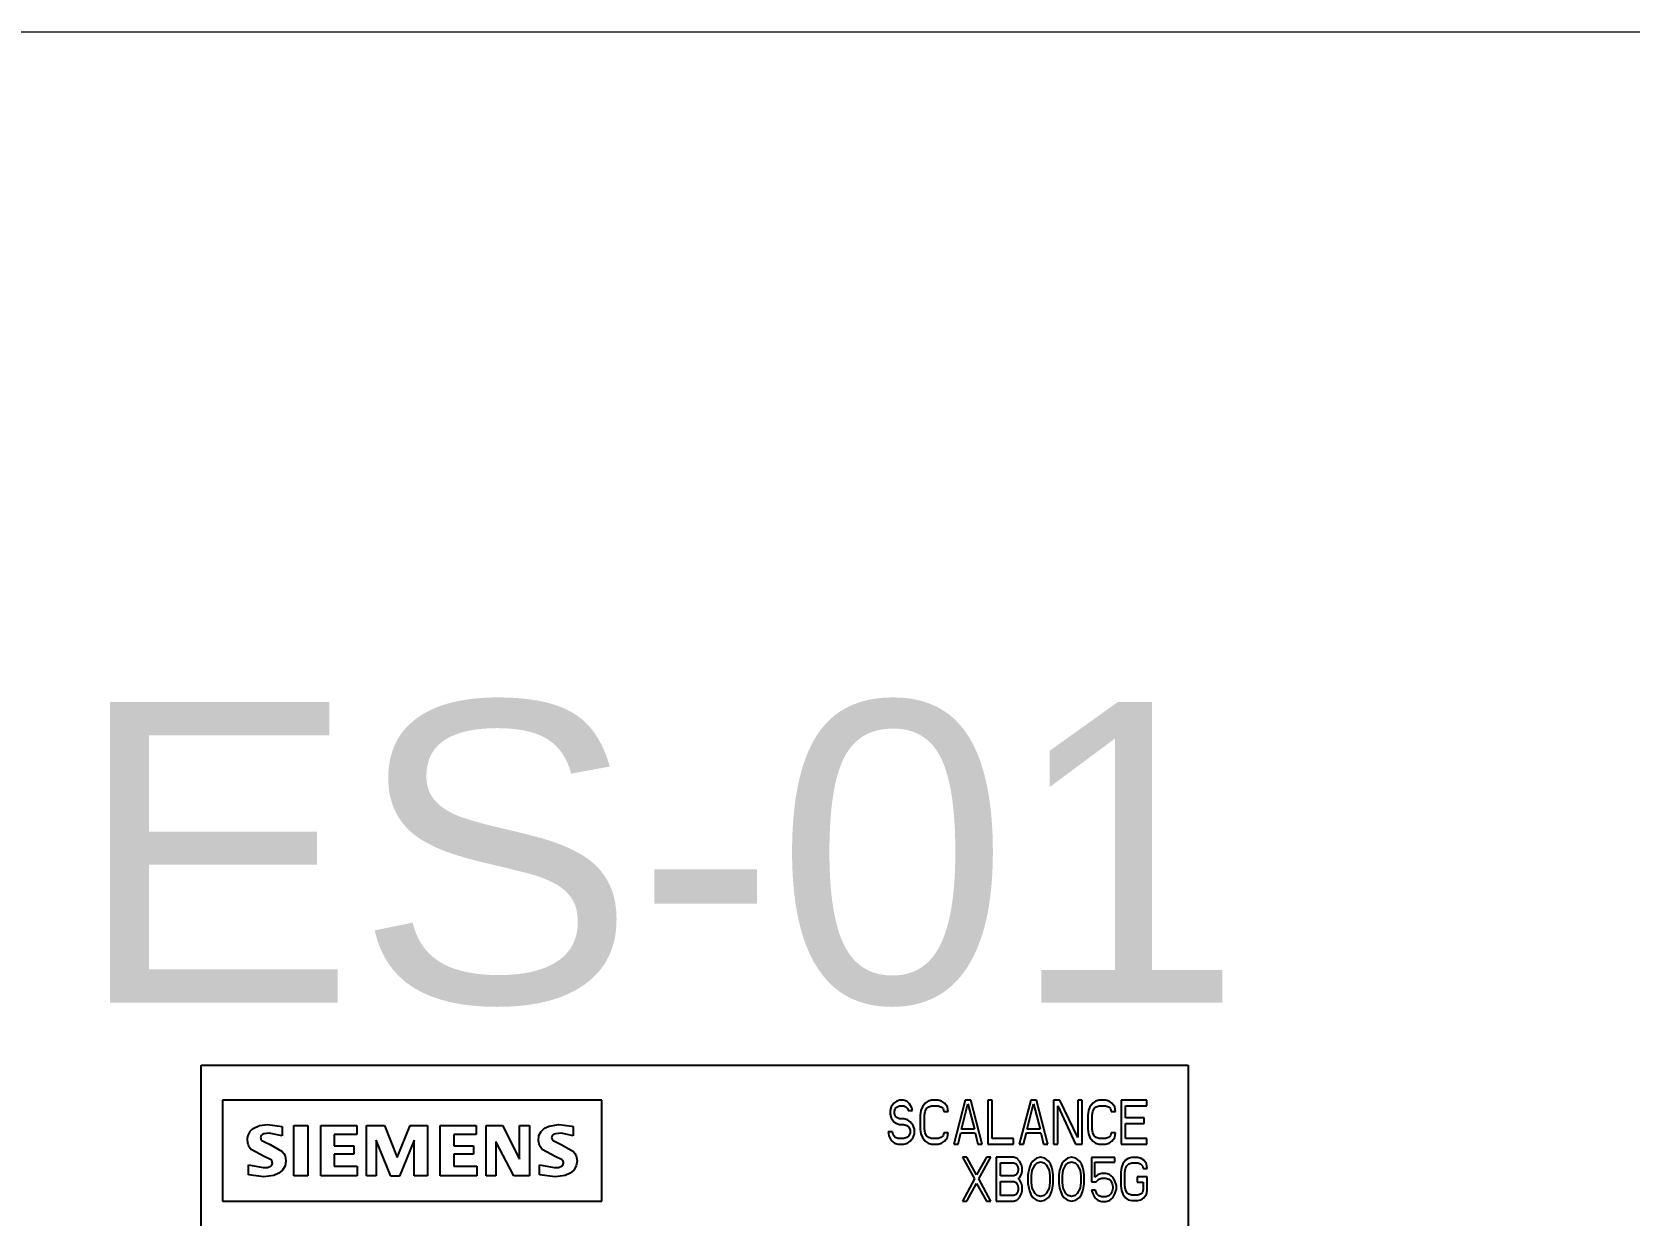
# Model space of a CAD drawing. Extents: x 867151 to 1787449, y -2071112 to -1028603.
# Drawn here: x 871263.8 to 871336.7, y -1032614.3 to -1032560.3 of the extents above; entities that cross this region are included whole.
import ezdxf

# ---------------------------------------------------------------- set-up
doc = ezdxf.new("R2010")
doc.units = 0
doc.header["$LTSCALE"] = 4
doc.header["$MEASUREMENT"] = 0
doc.layers.get('0').update_dxf_attribs({"linetype": 'CONTINUOUS'})
doc.layers.add('10000_FRONT', color=7, linetype='CONTINUOUS')
doc.layers.add('TXT', color=3, linetype='CONTINUOUS', lineweight=25)
doc.styles.add('ARIAL', font='arial.ttf')

# ---------------------------------------------------------------- blocks, each defined once
blk = doc.blocks.new('A$C17C50FA4')
at = {"layer": '10000_FRONT'}
for p, q in [((0, 100), (45, 100)), ((0, 0), (0, 100)), ((45, 100), (45, 0)), ((0.97, 98.393), (0.97, 93.793)), ((18.27, 98.393), (0.97, 98.393)), ((18.27, 93.793), (18.27, 98.393)), ((31.71, 98.351), (31.58, 98.266)), ((31.84, 98.393), (31.71, 98.351)), ((32.003, 98.393), (31.84, 98.393)), ((32.165, 98.351), (32.003, 98.393)), ((32.295, 98.223), (32.165, 98.351)), ((33.14, 98.351), (33.01, 98.266)), ((33.303, 98.393), (33.14, 98.351)), ((33.595, 98.393), (33.303, 98.393)), ((33.758, 98.351), (33.595, 98.393)), ((33.888, 98.266), (33.758, 98.351)), ((34.83, 98.393), (34.31, 96.393)), ((35.09, 98.393), (34.83, 98.393)), ((35.61, 96.393), (35.09, 98.393)), ((35.87, 98.393), (35.87, 96.393)), ((36.065, 98.393), (35.87, 98.393)), ((36.065, 96.649), (36.065, 98.393)), ((37.82, 98.393), (37.3, 96.393)), ((38.08, 98.393), (37.82, 98.393)), ((38.6, 96.393), (38.08, 98.393)), ((39.153, 98.393), (38.86, 98.393)), ((38.86, 98.393), (38.86, 96.393)), ((39.965, 96.691), (39.153, 98.393)), ((40.16, 98.393), (39.965, 98.393)), ((39.965, 98.393), (39.965, 96.691)), ((40.16, 96.393), (40.16, 98.393)), ((40.778, 98.351), (40.648, 98.266)), ((40.94, 98.393), (40.778, 98.351)), ((41.233, 98.393), (40.94, 98.393)), ((41.395, 98.351), (41.233, 98.393)), ((41.525, 98.266), (41.395, 98.351)), ((43.118, 98.393), (41.948, 98.393)), ((41.948, 98.393), (41.948, 96.393)), ((43.118, 98.138), (43.118, 98.393)), ((31.45, 98.096), (31.418, 97.925)), ((31.418, 97.925), (31.418, 97.755)), ((31.418, 97.755), (31.45, 97.585)), ((31.58, 98.266), (31.45, 98.096)), ((31.45, 97.585), (31.58, 97.415)), ((31.613, 97.883), (31.645, 98.01)), ((31.613, 97.798), (31.613, 97.883)), ((31.645, 97.67), (31.613, 97.798)), ((31.645, 98.01), (31.743, 98.096)), ((31.743, 97.585), (31.645, 97.67)), ((31.743, 98.096), (31.84, 98.138)), ((31.84, 97.542), (31.743, 97.585)), ((31.84, 98.138), (32.035, 98.138)), ((32.035, 98.138), (32.133, 98.096)), ((32.133, 98.096), (32.198, 98.01)), ((32.198, 98.01), (32.23, 97.925)), ((32.23, 97.925), (32.425, 97.925)), ((32.393, 98.053), (32.295, 98.223)), ((32.425, 97.925), (32.393, 98.053)), ((32.815, 97.925), (32.783, 97.713)), ((32.783, 97.713), (32.783, 97.074)), ((32.88, 98.096), (32.815, 97.925)), ((33.01, 98.266), (32.88, 98.096)), ((32.978, 97.713), (33.01, 97.883)), ((32.978, 97.074), (32.978, 97.713)), ((33.01, 97.883), (33.075, 98.01)), ((33.075, 98.01), (33.173, 98.096)), ((33.173, 98.096), (33.303, 98.138)), ((33.303, 98.138), (33.595, 98.138)), ((33.595, 98.138), (33.725, 98.096)), ((33.725, 98.096), (33.823, 98.01)), ((33.823, 98.01), (33.855, 97.883)), ((33.855, 97.883), (34.05, 97.883)), ((34.018, 98.096), (33.888, 98.266)), ((34.05, 97.883), (34.018, 98.096)), ((34.668, 97.074), (34.96, 98.223)), ((34.96, 98.223), (35.253, 97.074)), ((37.658, 97.074), (37.95, 98.223)), ((37.95, 98.223), (38.243, 97.074)), ((39.055, 96.393), (39.055, 98.138)), ((39.055, 98.138), (39.868, 96.393)), ((40.453, 97.925), (40.42, 97.713)), ((40.42, 97.713), (40.42, 97.074)), ((40.518, 98.096), (40.453, 97.925)), ((40.648, 98.266), (40.518, 98.096)), ((40.615, 97.713), (40.648, 97.883)), ((40.615, 97.074), (40.615, 97.713)), ((40.648, 97.883), (40.713, 98.01)), ((40.713, 98.01), (40.81, 98.096)), ((40.81, 98.096), (40.94, 98.138)), ((40.94, 98.138), (41.233, 98.138)), ((41.233, 98.138), (41.363, 98.096)), ((41.363, 98.096), (41.46, 98.01)), ((41.46, 98.01), (41.493, 97.883)), ((41.493, 97.883), (41.688, 97.883)), ((41.655, 98.096), (41.525, 98.266)), ((41.688, 97.883), (41.655, 98.096)), ((42.143, 98.138), (43.118, 98.138)), ((42.143, 97.585), (42.143, 98.138)), ((42.988, 97.585), (42.143, 97.585)), ((42.988, 97.33), (42.988, 97.585)), ((3.031, 97.286), (3.686, 97.197)), ((3.686, 96.763), (3.094, 96.89)), ((3.686, 97.197), (3.686, 96.763)), ((4.226, 94.952), (4.226, 97.241)), ((4.226, 97.241), (4.865, 97.241)), ((4.865, 97.241), (4.865, 94.952)), ((5.452, 97.241), (7.091, 97.241)), ((5.452, 94.952), (5.452, 97.241)), ((7.091, 97.241), (7.091, 96.827)), ((7.535, 97.241), (8.364, 97.241)), ((7.535, 94.952), (7.535, 97.241)), ((8.364, 97.241), (8.94, 95.779)), ((8.94, 95.779), (9.53, 97.241)), ((9.53, 97.241), (10.318, 97.241)), ((10.318, 97.241), (10.318, 94.952)), ((10.904, 97.241), (12.544, 97.241)), ((10.904, 94.952), (10.904, 97.241)), ((12.544, 97.241), (12.544, 96.827)), ((12.991, 97.241), (13.732, 97.241)), ((12.991, 94.952), (12.991, 97.241)), ((13.732, 97.241), (14.518, 95.709)), ((14.518, 97.241), (14.968, 97.241)), ((14.518, 95.709), (14.518, 97.241)), ((14.968, 97.241), (14.968, 94.952)), ((16.301, 97.281), (16.899, 97.207)), ((16.899, 97.207), (16.956, 97.197)), ((16.956, 97.197), (16.956, 96.763)), ((31.32, 96.947), (31.353, 96.776)), ((31.515, 96.947), (31.32, 96.947)), ((31.548, 96.819), (31.515, 96.947)), ((31.58, 97.415), (31.71, 97.33)), ((31.71, 97.33), (31.84, 97.287)), ((32.035, 97.542), (31.84, 97.542)), ((31.84, 97.287), (32.035, 97.287)), ((32.198, 97.5), (32.035, 97.542)), ((32.035, 97.287), (32.165, 97.244)), ((32.165, 97.244), (32.263, 97.159)), ((32.328, 97.415), (32.198, 97.5)), ((32.263, 97.159), (32.328, 97.032)), ((32.328, 96.904), (32.263, 96.776)), ((32.458, 97.244), (32.328, 97.415)), ((32.328, 97.032), (32.328, 96.904)), ((32.523, 97.074), (32.458, 97.244)), ((32.458, 96.691), (32.523, 96.861)), ((32.523, 96.861), (32.523, 97.074)), ((32.783, 97.074), (32.815, 96.861)), ((32.815, 96.861), (32.88, 96.691)), ((33.01, 96.904), (32.978, 97.074)), ((33.075, 96.776), (33.01, 96.904)), ((33.855, 96.904), (33.823, 96.776)), ((34.05, 96.904), (33.855, 96.904)), ((34.018, 96.691), (34.05, 96.904)), ((34.505, 96.393), (34.635, 96.904)), ((34.635, 96.904), (35.285, 96.904)), ((35.253, 97.074), (34.668, 97.074)), ((35.285, 96.904), (35.415, 96.393)), ((37.495, 96.393), (37.625, 96.904)), ((37.625, 96.904), (38.275, 96.904)), ((38.243, 97.074), (37.658, 97.074)), ((38.275, 96.904), (38.405, 96.393)), ((40.42, 97.074), (40.453, 96.861)), ((40.453, 96.861), (40.518, 96.691)), ((40.648, 96.904), (40.615, 97.074)), ((40.713, 96.776), (40.648, 96.904)), ((41.493, 96.904), (41.46, 96.776)), ((41.688, 96.904), (41.493, 96.904)), ((41.655, 96.691), (41.688, 96.904)), ((42.143, 97.33), (42.988, 97.33)), ((42.143, 96.649), (42.143, 97.33)), ((2.873, 95.834), (2.283, 96.151)), ((3.142, 96.377), (3.7, 96.054)), ((6.068, 96.827), (6.068, 96.31)), ((7.091, 96.827), (6.068, 96.827)), ((6.068, 96.31), (6.959, 96.31)), ((6.959, 96.31), (6.959, 95.933)), ((8.644, 94.929), (7.986, 96.573)), ((7.986, 96.573), (7.986, 94.952)), ((9.712, 96.573), (9.04, 94.929)), ((9.712, 94.952), (9.712, 96.573)), ((11.52, 96.827), (11.52, 96.31)), ((12.544, 96.827), (11.52, 96.827)), ((11.52, 96.31), (12.411, 96.31)), ((12.411, 96.31), (12.411, 95.933)), ((13.441, 96.505), (13.441, 94.952)), ((14.248, 94.952), (13.441, 96.505)), ((16.143, 95.834), (15.554, 96.151)), ((16.414, 96.377), (16.97, 96.054)), ((31.353, 96.776), (31.45, 96.564)), ((31.45, 96.564), (31.613, 96.436)), ((31.645, 96.691), (31.548, 96.819)), ((31.613, 96.436), (31.775, 96.393)), ((31.775, 96.649), (31.645, 96.691)), ((32.035, 96.649), (31.775, 96.649)), ((31.775, 96.393), (32.035, 96.393)), ((32.165, 96.691), (32.035, 96.649)), ((32.035, 96.393), (32.198, 96.436)), ((32.263, 96.776), (32.165, 96.691)), ((32.198, 96.436), (32.328, 96.521)), ((32.328, 96.521), (32.458, 96.691)), ((32.88, 96.691), (33.01, 96.521)), ((33.01, 96.521), (33.14, 96.436)), ((33.173, 96.691), (33.075, 96.776)), ((33.14, 96.436), (33.303, 96.393)), ((33.303, 96.649), (33.173, 96.691)), ((33.595, 96.649), (33.303, 96.649)), ((33.303, 96.393), (33.595, 96.393)), ((33.725, 96.691), (33.595, 96.649)), ((33.595, 96.393), (33.758, 96.436)), ((33.823, 96.776), (33.725, 96.691)), ((33.758, 96.436), (33.888, 96.521)), ((33.888, 96.521), (34.018, 96.691)), ((34.31, 96.393), (34.505, 96.393)), ((35.415, 96.393), (35.61, 96.393)), ((35.87, 96.393), (37.04, 96.393)), ((37.04, 96.649), (36.065, 96.649)), ((37.04, 96.393), (37.04, 96.649)), ((37.3, 96.393), (37.495, 96.393)), ((38.405, 96.393), (38.6, 96.393)), ((38.86, 96.393), (39.055, 96.393)), ((39.868, 96.393), (40.16, 96.393)), ((40.518, 96.691), (40.648, 96.521)), ((40.648, 96.521), (40.778, 96.436)), ((40.81, 96.691), (40.713, 96.776)), ((40.778, 96.436), (40.94, 96.393)), ((40.94, 96.649), (40.81, 96.691)), ((41.233, 96.649), (40.94, 96.649)), ((40.94, 96.393), (41.233, 96.393)), ((41.363, 96.691), (41.233, 96.649)), ((41.233, 96.393), (41.395, 96.436)), ((41.46, 96.776), (41.363, 96.691)), ((41.395, 96.436), (41.525, 96.521)), ((41.525, 96.521), (41.655, 96.691)), ((41.948, 96.393), (43.118, 96.393)), ((43.118, 96.649), (42.143, 96.649)), ((43.118, 96.393), (43.118, 96.649)), ((2.152, 94.989), (2.152, 95.441)), ((3.186, 95.672), (2.873, 95.834)), ((6.068, 95.933), (6.068, 95.389)), ((6.959, 95.933), (6.068, 95.933)), ((6.068, 95.389), (7.118, 95.389)), ((7.118, 95.389), (7.118, 94.952)), ((11.52, 95.933), (11.52, 95.389)), ((12.411, 95.933), (11.52, 95.933)), ((11.52, 95.389), (12.57, 95.389)), ((12.57, 95.389), (12.57, 94.952)), ((15.422, 94.989), (15.422, 95.441)), ((16.456, 95.674), (16.143, 95.834)), ((34.903, 95.793), (34.71, 95.793)), ((34.71, 95.793), (35.256, 94.815)), ((35.352, 94.985), (34.903, 95.793)), ((35.801, 95.793), (35.352, 94.985)), ((35.448, 94.815), (35.994, 95.793)), ((35.994, 95.793), (35.801, 95.793)), ((37.02, 95.793), (36.25, 95.793)), ((36.25, 95.793), (36.25, 93.793)), ((36.443, 94.942), (36.443, 95.538)), ((36.443, 95.538), (37.052, 95.538)), ((37.181, 95.751), (37.02, 95.793)), ((37.052, 95.538), (37.149, 95.496)), ((37.149, 95.496), (37.213, 95.41)), ((37.309, 95.623), (37.181, 95.751)), ((37.213, 95.41), (37.245, 95.283)), ((37.405, 95.453), (37.309, 95.623)), ((37.437, 95.325), (37.405, 95.453)), ((37.822, 95.496), (37.758, 95.325)), ((37.919, 95.623), (37.822, 95.496)), ((37.887, 95.198), (38.015, 95.453)), ((38.079, 95.751), (37.919, 95.623)), ((38.015, 95.453), (38.111, 95.538)), ((38.272, 95.793), (38.079, 95.751)), ((38.111, 95.538), (38.272, 95.581)), ((38.464, 95.751), (38.272, 95.793)), ((38.272, 95.581), (38.432, 95.538)), ((38.432, 95.538), (38.528, 95.453)), ((38.625, 95.623), (38.464, 95.751)), ((38.528, 95.453), (38.657, 95.198)), ((38.721, 95.496), (38.625, 95.623)), ((38.785, 95.325), (38.721, 95.496)), ((39.234, 95.496), (39.17, 95.325)), ((39.33, 95.623), (39.234, 95.496)), ((39.298, 95.198), (39.427, 95.453)), ((39.491, 95.751), (39.33, 95.623)), ((39.427, 95.453), (39.523, 95.538)), ((39.683, 95.793), (39.491, 95.751)), ((39.523, 95.538), (39.683, 95.581)), ((39.876, 95.751), (39.683, 95.793)), ((39.683, 95.581), (39.844, 95.538)), ((39.844, 95.538), (39.94, 95.453)), ((40.036, 95.623), (39.876, 95.751)), ((39.94, 95.453), (40.068, 95.198)), ((40.132, 95.496), (40.036, 95.623)), ((40.197, 95.325), (40.132, 95.496)), ((41.66, 95.778), (40.584, 95.778)), ((40.584, 95.778), (40.584, 94.674)), ((40.742, 94.886), (40.742, 95.566)), ((40.742, 95.566), (41.66, 95.566)), ((41.66, 95.566), (41.66, 95.778)), ((42.022, 95.493), (41.96, 95.325)), ((42.145, 95.66), (42.022, 95.493)), ((42.268, 95.744), (42.145, 95.66)), ((42.145, 95.283), (42.206, 95.409)), ((42.206, 95.409), (42.299, 95.493)), ((42.422, 95.786), (42.268, 95.744)), ((42.299, 95.493), (42.422, 95.535)), ((42.699, 95.786), (42.422, 95.786)), ((42.422, 95.535), (42.699, 95.535)), ((42.852, 95.744), (42.699, 95.786)), ((42.699, 95.535), (42.822, 95.493)), ((42.822, 95.493), (42.914, 95.409)), ((42.975, 95.66), (42.852, 95.744)), ((42.914, 95.409), (42.945, 95.283)), ((43.098, 95.493), (42.975, 95.66)), ((43.129, 95.283), (43.098, 95.493)), ((2.862, 94.906), (2.152, 94.989)), ((4.865, 94.952), (4.226, 94.952)), ((7.118, 94.952), (5.452, 94.952)), ((7.986, 94.952), (7.535, 94.952)), ((9.04, 94.929), (8.644, 94.929)), ((10.318, 94.952), (9.712, 94.952)), ((12.57, 94.952), (10.904, 94.952)), ((13.441, 94.952), (12.991, 94.952)), ((14.968, 94.952), (14.248, 94.952)), ((16.132, 94.906), (15.422, 94.989)), ((35.256, 94.815), (34.71, 93.793)), ((35.994, 93.793), (35.448, 94.815)), ((37.052, 94.942), (36.443, 94.942)), ((36.443, 94.049), (36.443, 94.687)), ((36.443, 94.687), (37.052, 94.687)), ((37.149, 94.985), (37.052, 94.942)), ((37.052, 94.687), (37.149, 94.644)), ((37.213, 95.07), (37.149, 94.985)), ((37.245, 95.198), (37.213, 95.07)), ((37.245, 95.283), (37.245, 95.198)), ((37.245, 94.815), (37.309, 94.857)), ((37.309, 94.772), (37.245, 94.815)), ((37.309, 94.857), (37.405, 95.027)), ((37.405, 94.602), (37.309, 94.772)), ((37.405, 95.027), (37.437, 95.155)), ((37.437, 95.155), (37.437, 95.325)), ((37.726, 95.198), (37.694, 94.985)), ((37.694, 94.985), (37.694, 94.602)), ((37.758, 95.325), (37.726, 95.198)), ((37.855, 94.942), (37.887, 95.198)), ((37.855, 94.644), (37.855, 94.942)), ((38.657, 95.198), (38.689, 94.942)), ((38.689, 94.942), (38.689, 94.644)), ((38.817, 95.198), (38.785, 95.325)), ((38.849, 94.985), (38.817, 95.198)), ((38.849, 94.602), (38.849, 94.985)), ((39.138, 95.198), (39.106, 94.985)), ((39.106, 94.985), (39.106, 94.602)), ((39.17, 95.325), (39.138, 95.198)), ((39.266, 94.942), (39.298, 95.198)), ((39.266, 94.644), (39.266, 94.942)), ((40.068, 95.198), (40.1, 94.942)), ((40.1, 94.942), (40.1, 94.644)), ((40.229, 95.198), (40.197, 95.325)), ((40.261, 94.985), (40.229, 95.198)), ((40.261, 94.602), (40.261, 94.985)), ((40.584, 94.674), (40.805, 94.674)), ((40.9, 95.014), (40.742, 94.886)), ((40.805, 94.674), (40.932, 94.801)), ((41.059, 95.056), (40.9, 95.014)), ((40.932, 94.801), (41.059, 94.844)), ((41.249, 95.056), (41.059, 95.056)), ((41.059, 94.844), (41.249, 94.844)), ((41.407, 95.014), (41.249, 95.056)), ((41.249, 94.844), (41.375, 94.801)), ((41.375, 94.801), (41.47, 94.716)), ((41.565, 94.886), (41.407, 95.014)), ((41.47, 94.716), (41.534, 94.589)), ((41.66, 94.716), (41.565, 94.886)), ((41.724, 94.504), (41.66, 94.716)), ((41.96, 95.325), (41.93, 95.116)), ((41.93, 95.116), (41.93, 94.487)), ((42.114, 95.116), (42.145, 95.283)), ((42.114, 94.487), (42.114, 95.116)), ((43.129, 94.906), (42.668, 94.906)), ((42.668, 94.906), (42.668, 94.655)), ((42.945, 95.283), (43.129, 95.283)), ((43.129, 94.278), (43.129, 94.906)), ((34.903, 93.793), (35.352, 94.602)), ((35.352, 94.602), (35.801, 93.793)), ((37.052, 94.049), (36.443, 94.049)), ((37.149, 94.091), (37.052, 94.049)), ((37.149, 94.644), (37.213, 94.559)), ((37.213, 94.176), (37.149, 94.091)), ((37.181, 93.836), (37.309, 93.964)), ((37.213, 94.559), (37.245, 94.432)), ((37.245, 94.304), (37.213, 94.176)), ((37.245, 94.432), (37.245, 94.304)), ((37.309, 93.964), (37.405, 94.134)), ((37.437, 94.474), (37.405, 94.602)), ((37.405, 94.134), (37.437, 94.261)), ((37.437, 94.261), (37.437, 94.474)), ((37.694, 94.602), (37.726, 94.389)), ((37.726, 94.389), (37.758, 94.261)), ((37.758, 94.261), (37.822, 94.091)), ((37.822, 94.091), (37.919, 93.964)), ((37.887, 94.389), (37.855, 94.644)), ((38.015, 94.134), (37.887, 94.389)), ((37.919, 93.964), (38.079, 93.836)), ((38.111, 94.049), (38.015, 94.134)), ((38.272, 94.006), (38.111, 94.049)), ((38.432, 94.049), (38.272, 94.006)), ((38.528, 94.134), (38.432, 94.049)), ((38.464, 93.836), (38.625, 93.964)), ((38.657, 94.389), (38.528, 94.134)), ((38.625, 93.964), (38.721, 94.091)), ((38.689, 94.644), (38.657, 94.389)), ((38.721, 94.091), (38.785, 94.261)), ((38.785, 94.261), (38.817, 94.389)), ((38.817, 94.389), (38.849, 94.602)), ((39.106, 94.602), (39.138, 94.389)), ((39.138, 94.389), (39.17, 94.261)), ((39.17, 94.261), (39.234, 94.091)), ((39.234, 94.091), (39.33, 93.964)), ((39.298, 94.389), (39.266, 94.644)), ((39.427, 94.134), (39.298, 94.389)), ((39.33, 93.964), (39.491, 93.836)), ((39.523, 94.049), (39.427, 94.134)), ((39.683, 94.006), (39.523, 94.049)), ((39.844, 94.049), (39.683, 94.006)), ((39.94, 94.134), (39.844, 94.049)), ((39.876, 93.836), (40.036, 93.964)), ((40.068, 94.389), (39.94, 94.134)), ((40.036, 93.964), (40.132, 94.091)), ((40.1, 94.644), (40.068, 94.389)), ((40.132, 94.091), (40.197, 94.261)), ((40.197, 94.261), (40.229, 94.389)), ((40.229, 94.389), (40.261, 94.602)), ((40.774, 94.291), (40.584, 94.291)), ((40.584, 94.291), (40.647, 94.121)), ((40.647, 94.121), (40.742, 93.951)), ((40.742, 93.951), (40.9, 93.824)), ((40.837, 94.121), (40.774, 94.291)), ((40.932, 94.036), (40.837, 94.121)), ((41.059, 93.994), (40.932, 94.036)), ((41.249, 93.994), (41.059, 93.994)), ((41.375, 94.036), (41.249, 93.994)), ((41.47, 94.121), (41.375, 94.036)), ((41.407, 93.824), (41.565, 93.951)), ((41.534, 94.249), (41.47, 94.121)), ((41.534, 94.589), (41.565, 94.461)), ((41.565, 94.376), (41.534, 94.249)), ((41.565, 94.461), (41.565, 94.376)), ((41.565, 93.951), (41.66, 94.121)), ((41.66, 94.121), (41.724, 94.334)), ((41.724, 94.334), (41.724, 94.504)), ((41.93, 94.487), (41.96, 94.278)), ((41.96, 94.278), (42.022, 94.11)), ((42.022, 94.11), (42.145, 93.943)), ((42.145, 94.32), (42.114, 94.487)), ((42.206, 94.194), (42.145, 94.32)), ((42.145, 93.943), (42.268, 93.859)), ((42.299, 94.11), (42.206, 94.194)), ((42.422, 94.069), (42.299, 94.11)), ((42.699, 94.069), (42.422, 94.069)), ((42.668, 94.655), (42.945, 94.655)), ((42.822, 94.11), (42.699, 94.069)), ((42.914, 94.194), (42.822, 94.11)), ((42.852, 93.859), (42.975, 93.943)), ((42.945, 94.32), (42.914, 94.194)), ((42.945, 94.655), (42.945, 94.32)), ((42.975, 93.943), (43.098, 94.11)), ((43.098, 94.11), (43.129, 94.278)), ((0.97, 93.793), (18.27, 93.793)), ((34.71, 93.793), (34.903, 93.793)), ((35.801, 93.793), (35.994, 93.793)), ((36.25, 93.793), (37.02, 93.793)), ((37.02, 93.793), (37.181, 93.836)), ((38.079, 93.836), (38.272, 93.793)), ((38.272, 93.793), (38.464, 93.836)), ((39.491, 93.836), (39.683, 93.793)), ((39.683, 93.793), (39.876, 93.836)), ((40.9, 93.824), (41.059, 93.781)), ((41.059, 93.781), (41.249, 93.781)), ((41.249, 93.781), (41.407, 93.824)), ((42.268, 93.859), (42.422, 93.817)), ((42.422, 93.817), (42.699, 93.817)), ((42.699, 93.817), (42.852, 93.859))]:
    blk.add_line(p, q, dxfattribs=at)
at = {"layer": '10000_FRONT', "flags": 128}
for points in [[(2.365, 97.105), (2.662, 97.235), (3.031, 97.286)], [(3.094, 96.89), (2.851, 96.858), (2.794, 96.83), (2.751, 96.791), (2.722, 96.74), (2.709, 96.678)], [(15.554, 96.151), (15.427, 96.331), (15.377, 96.55), (15.4, 96.78), (15.494, 96.972), (15.659, 97.121), (15.861, 97.216), (16.301, 97.281)], [(16.956, 96.763), (16.425, 96.888), (16.151, 96.867), (16.077, 96.839), (16.024, 96.798), (15.991, 96.744), (15.979, 96.678)], [(2.709, 96.678), (2.714, 96.644), (2.726, 96.613), (2.772, 96.559), (2.892, 96.493), (3.142, 96.377)], [(15.979, 96.678), (15.984, 96.644), (15.996, 96.613), (16.042, 96.559), (16.163, 96.493), (16.414, 96.377)], [(2.152, 95.441), (2.822, 95.32), (3.018, 95.334), (3.155, 95.381), (3.191, 95.408), (3.218, 95.439), (3.236, 95.476), (3.245, 95.518), (3.244, 95.561), (3.234, 95.601), (3.215, 95.638), (3.186, 95.672)], [(3.7, 96.054), (3.772, 95.966), (3.823, 95.866), (3.865, 95.633), (3.828, 95.4), (3.713, 95.205), (3.545, 95.066), (3.32, 94.967), (2.862, 94.906)], [(15.422, 95.441), (16.093, 95.32), (16.289, 95.334), (16.426, 95.381), (16.462, 95.408), (16.488, 95.44), (16.506, 95.478), (16.515, 95.52), (16.514, 95.563), (16.504, 95.603), (16.484, 95.64), (16.456, 95.674)], [(16.97, 96.054), (17.042, 95.966), (17.093, 95.866), (17.135, 95.633), (17.098, 95.4), (16.984, 95.205), (16.816, 95.066), (16.591, 94.967), (16.132, 94.906)]]:
    blk.add_lwpolyline(points, dxfattribs=at)
at = {"layer": '10000_FRONT'}
blk.add_arc((2.73, 96.593), 0.629, 125.56527, 224.71678, dxfattribs=at)

msp = doc.modelspace()

# ---------------------------------------------------------------- linework, layer by layer
at = {"linetype": 'ByBlock', "lineweight": 18, "ltscale": 5}
msp.add_line((871092.018, -1032560.331), (871562.016, -1032560.33), dxfattribs=at)

# ---------------------------------------------------------------- block references
at = {"color": 0, "linetype": 'ByBlock', "ltscale": 25}
msp.add_blockref('A$C17C50FA4', (871271.559, -1032707.432), dxfattribs=at)

# ---------------------------------------------------------------- texts
at = {"layer": 'TXT', "style": 'ARIAL'}
msp.add_text('ES-01', height=13.7093, dxfattribs=at).set_placement((871265.829, -1032604.586))

doc.saveas('drawing.dxf')
